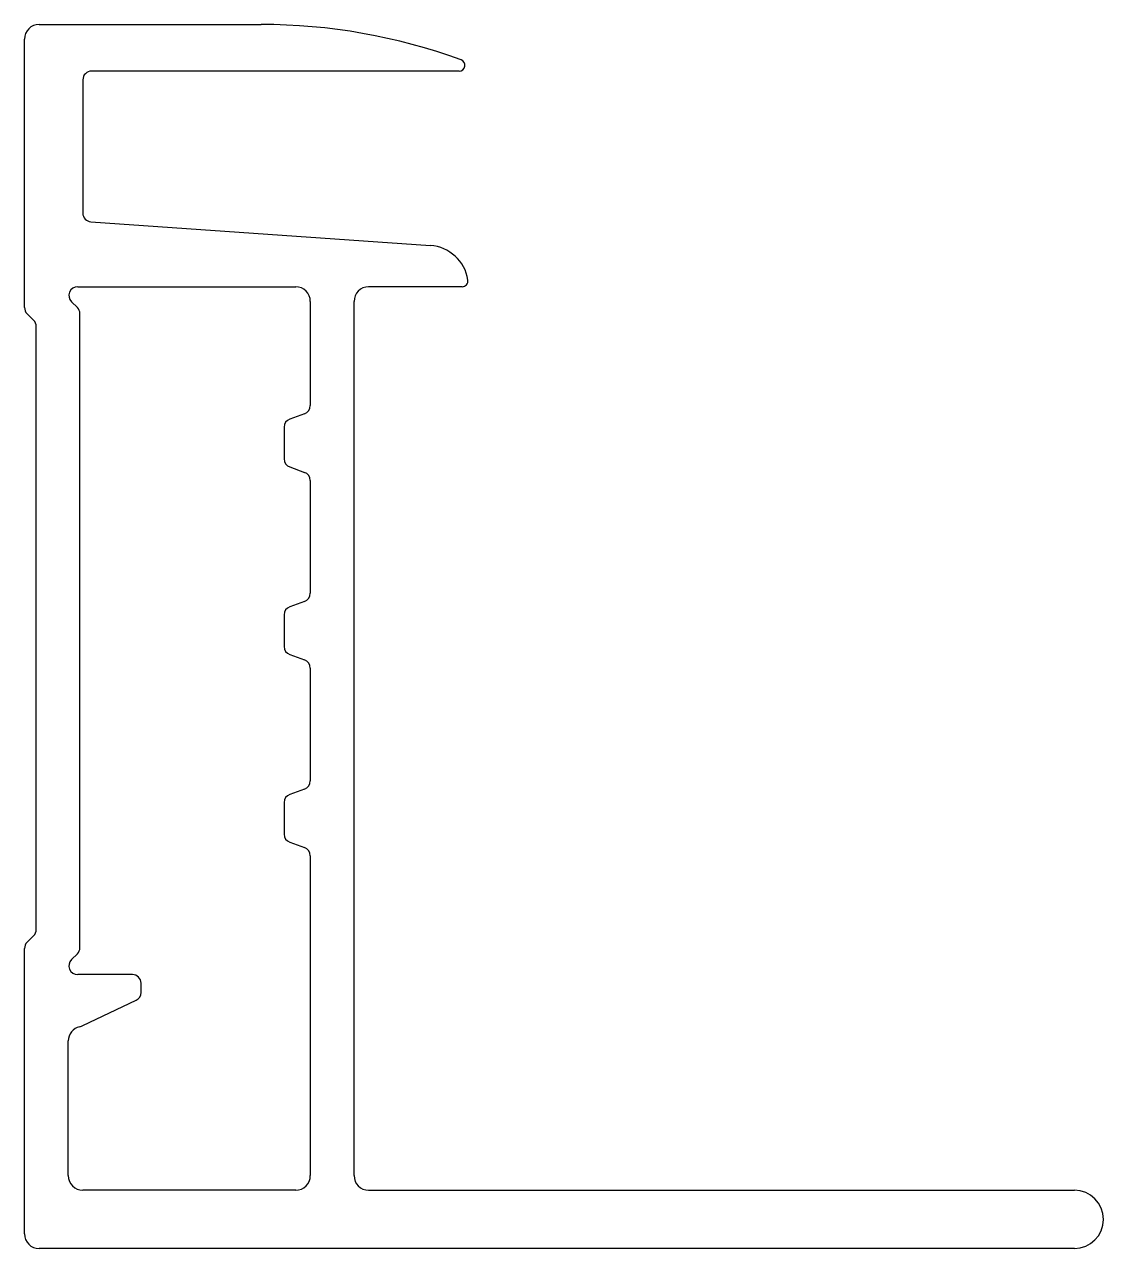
# Model space of a CAD drawing. Extents: x 2519 to 2556, y 1625.6 to 1667.6.
import ezdxf

# ---------------------------------------------------------------- set-up
doc = ezdxf.new("R2010")
doc.units = 0
doc.layers.get('0').update_dxf_attribs({"linetype": 'CONTINUOUS'})

msp = doc.modelspace()

# ---------------------------------------------------------------- linework, layer by layer
for p, q in [((2519.456, 1667.575), (2527.067, 1667.575)), ((2518.956, 1657.862), (2518.956, 1667.075)), ((2533.856, 1665.975), (2521.256, 1665.975)), ((2520.956, 1665.675), (2520.956, 1661.105)), ((2521.235, 1660.806), (2532.874, 1659.992)), ((2520.78, 1658.575), (2528.256, 1658.575)), ((2533.963, 1658.575), (2530.756, 1658.575)), ((2520.768, 1657.863), (2520.568, 1658.063)), ((2528.756, 1658.075), (2528.756, 1654.502)), ((2530.256, 1628.075), (2530.256, 1658.075)), ((2519.268, 1657.426), (2519.043, 1657.65)), ((2520.856, 1635.899), (2520.856, 1657.651)), ((2519.356, 1636.521), (2519.356, 1657.213)), ((2528.558, 1654.22), (2528.053, 1654.036)), ((2527.856, 1653.754), (2527.856, 1652.674)), ((2528.053, 1652.392), (2528.558, 1652.208)), ((2528.756, 1651.926), (2528.756, 1648.063)), ((2528.558, 1647.781), (2528.053, 1647.597)), ((2527.856, 1647.315), (2527.856, 1646.235)), ((2528.053, 1645.953), (2528.558, 1645.769)), ((2528.756, 1645.487), (2528.756, 1641.624)), ((2528.558, 1641.342), (2528.053, 1641.158)), ((2527.856, 1640.876), (2527.856, 1639.796)), ((2528.053, 1639.514), (2528.558, 1639.331)), ((2528.756, 1639.049), (2528.756, 1628.075)), ((2519.043, 1636.084), (2519.268, 1636.309)), ((2518.956, 1626.075), (2518.956, 1635.872)), ((2520.568, 1635.487), (2520.768, 1635.687)), ((2522.656, 1634.975), (2520.78, 1634.975)), ((2522.956, 1634.365), (2522.956, 1634.675)), ((2520.958, 1633.224), (2522.784, 1634.094)), ((2520.456, 1628.075), (2520.456, 1632.698)), ((2528.256, 1627.575), (2520.956, 1627.575)), ((2530.756, 1627.575), (2554.956, 1627.575)), ((2554.956, 1625.575), (2519.456, 1625.575))]:
    msp.add_line(p, q)
for centre, radius, start, end in [((2519.456, 1667.075), 0.5, 90, 180), ((2527.067, 1647.575), 20, 69.95, 90), ((2533.856, 1666.175), 0.2, 270, 69.95), ((2521.256, 1665.675), 0.3, 90, 180), ((2521.256, 1661.105), 0.3, 180, 266), ((2532.777, 1658.595), 1.4, 8.6286, 86), ((2533.963, 1658.775), 0.2, 270, 8.6286), ((2520.78, 1658.275), 0.3, 90, 225), ((2528.256, 1658.075), 0.5, 0, 90), ((2530.756, 1658.075), 0.5, 90, 180), ((2519.256, 1657.862), 0.3, 180, 225), ((2520.556, 1657.651), 0.3, 0, 45), ((2519.056, 1657.213), 0.3, 0, 45), ((2528.456, 1654.502), 0.3, 290, 0), ((2528.156, 1653.754), 0.3, 110, 180), ((2528.156, 1652.674), 0.3, 180, 250), ((2528.456, 1651.926), 0.3, 0, 70), ((2528.456, 1648.063), 0.3, 290, 0), ((2528.156, 1647.315), 0.3, 110, 180), ((2528.156, 1646.235), 0.3, 180, 250), ((2528.456, 1645.487), 0.3, 0, 70), ((2528.456, 1641.624), 0.3, 290, 0), ((2528.156, 1640.876), 0.3, 110, 180), ((2528.156, 1639.796), 0.3, 180, 250), ((2528.456, 1639.049), 0.3, 0, 70), ((2519.056, 1636.521), 0.3, 315, 0), ((2519.256, 1635.872), 0.3, 135, 180), ((2520.78, 1635.275), 0.3, 135, 270), ((2520.556, 1635.899), 0.3, 315, 0), ((2522.656, 1634.675), 0.3, 0, 90), ((2522.656, 1634.365), 0.3, 295.4633, 0), ((2520.956, 1632.698), 0.5, 102.2965, 180), ((2520.743, 1633.675), 0.5, 282.2965, 295.4633), ((2520.956, 1628.075), 0.5, 180, 270), ((2528.256, 1628.075), 0.5, 270, 0), ((2530.756, 1628.075), 0.5, 180, 270), ((2554.956, 1626.575), 1, 270, 90), ((2519.456, 1626.075), 0.5, 180, 270)]:
    msp.add_arc(centre, radius, start, end)

doc.saveas('drawing.dxf')
